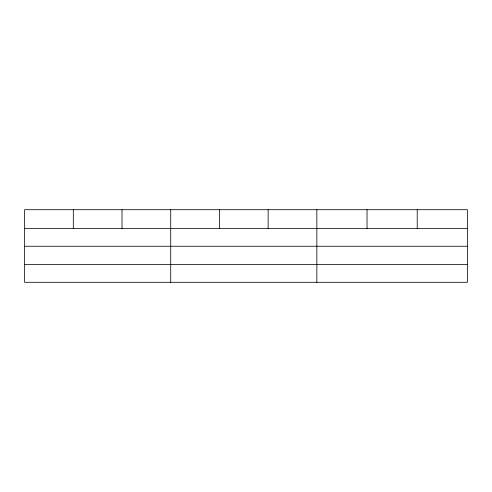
<?xml version="1.0" encoding="UTF-8"?>
<svg xmlns="http://www.w3.org/2000/svg" width="492" height="492" viewBox="0 0 492 492"><rect width="100%" height="100%" fill="white"/><g stroke="black" fill="none" stroke-linecap="round" stroke-linejoin="round"><path stroke-width="0.74" d="M467.4 246.252L467.4 209.703L24.6 209.703L24.6 282.297L467.4 282.297L467.4 246.252L24.6 246.252M24.6 228.497L467.4 228.497M24.6 264.542L467.4 264.542M417.216 209.703L417.216 228.497M367.032 209.703L367.032 228.497M316.848 209.703L316.848 282.297M268.14 209.703L268.14 228.497M219.432 209.703L219.432 228.497M170.724 209.703L170.724 282.297M122.016 209.703L122.016 228.497M73.308 209.703L73.308 228.497"/></g></svg>
